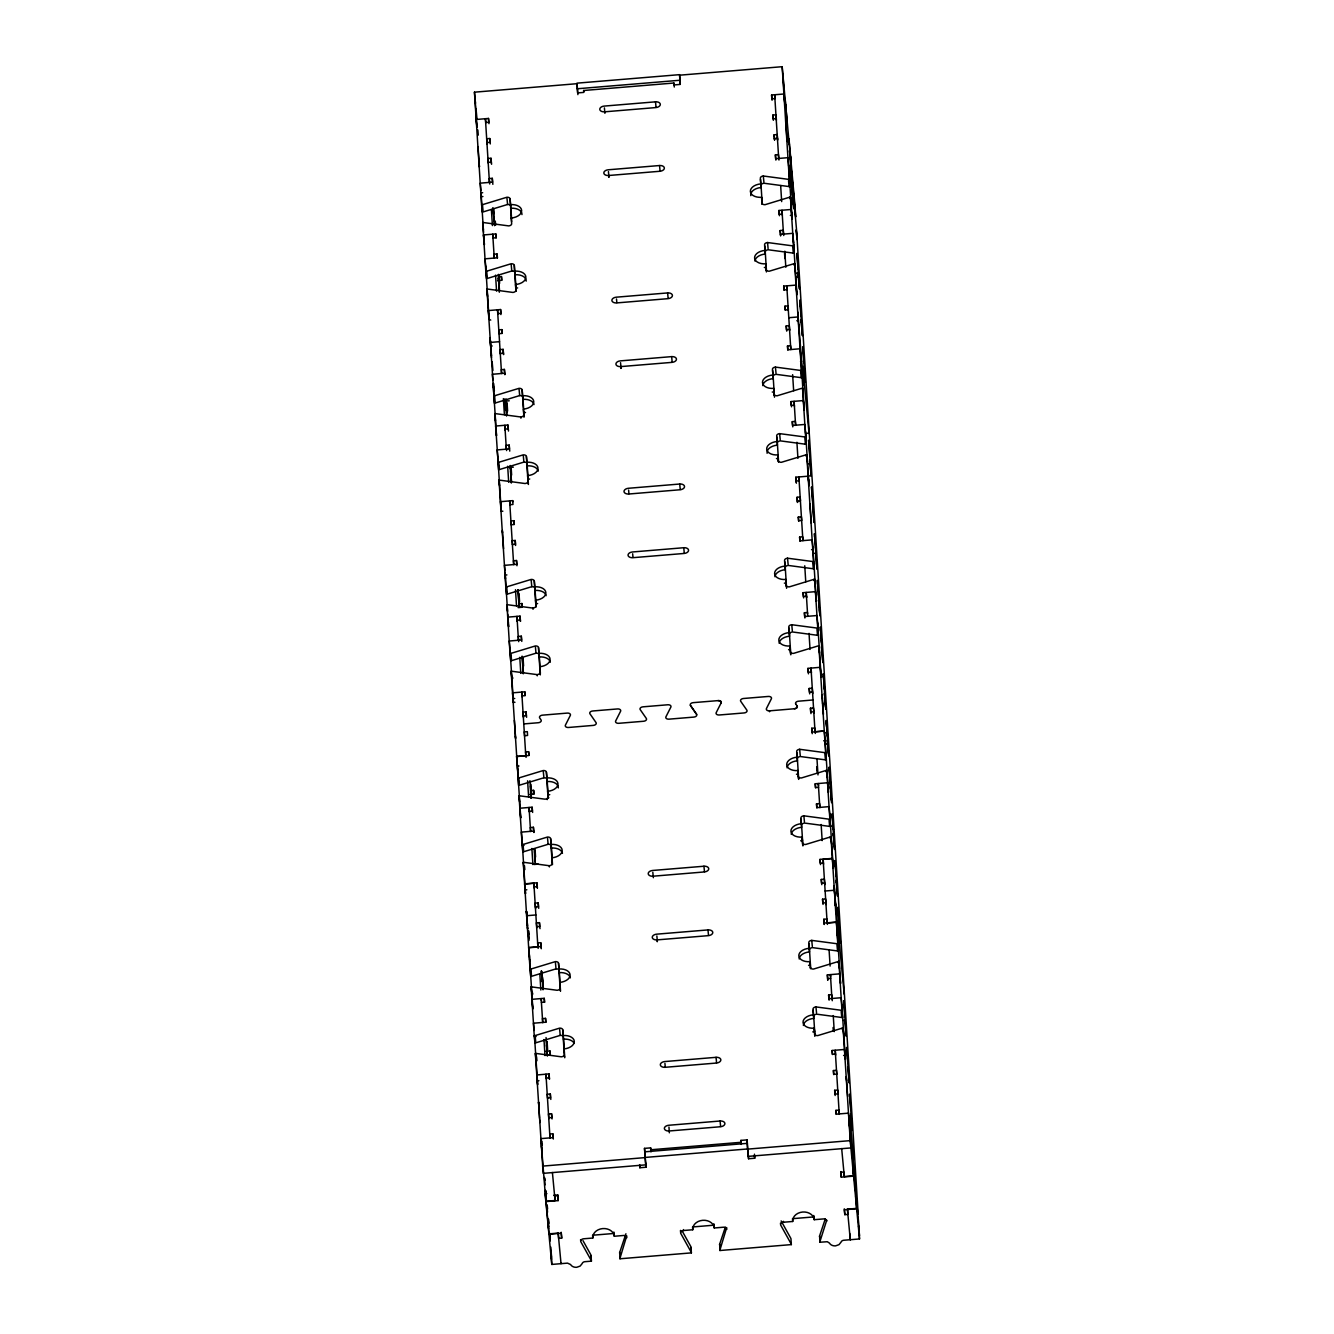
<?xml version="1.0" encoding="UTF-8"?>
<svg xmlns="http://www.w3.org/2000/svg" width="1334" height="1334" viewBox="0 0 1334 1334"><rect width="100%" height="100%" fill="white"/><g stroke="black" fill="none" stroke-linecap="round" stroke-linejoin="round"><path stroke-width="1.5" d="M619.626 1253.176A3.085 2.451 -3.6 0 1 619.693 1252.476L625.929 1233.767M626.73 1235.801L620.043 1258.079A3.085 2.451 -3.6 0 0 619.976 1258.779L691.379 1252.876L691.029 1247.273A3.085 2.451 -3.6 0 0 690.829 1246.573L682.208 1231.065M719.593 1244.905A3.085 2.451 -3.6 0 1 719.66 1244.188L725.329 1227.197M726.697 1227.53L720.01 1249.791A3.085 2.451 -3.6 0 0 719.943 1250.508L791.329 1244.605L790.979 1238.986A3.085 2.451 -3.6 0 0 790.795 1238.302L781.14 1220.927M819.543 1236.635A3.085 2.451 -3.6 0 1 819.61 1235.918L825.279 1218.926M826.713 1220.193L819.96 1241.52A3.085 2.451 -3.6 0 0 819.893 1242.237L827.297 1241.721L829.448 1243.088A6.17 4.919 -3.6 0 0 835.551 1245.873L839.003 1244.655L841.054 1242.121A3.085 2.451 -3.6 0 1 843.805 1240.253L859.513 1238.953L858.929 1225.713L852.96 1163.181L852.009 1148.224L858.179 1213.907L796.448 228.698L789.511 150.625L795.714 216.892L795.097 206.903L789.028 139.203A3.068 2.435 -3.6 0 0 788.161 139.37M523.762 723.928L538.319 722.728A3.085 1.918 -5.4 0 0 541.037 719.91L539.62 717.842A3.085 1.918 -5.4 0 1 542.404 715.157L567.284 713.09A3.085 1.918 -5.4 0 1 570.385 715.291L565.349 725.262A3.085 1.918 -5.4 0 0 568.451 727.48L593.33 725.396A3.085 1.918 -5.4 0 0 596.115 722.711L589.878 713.69A3.085 1.918 -5.4 0 1 592.68 710.989L617.542 708.938A3.085 1.918 -5.4 0 1 620.644 711.139L615.608 721.094A3.085 1.918 -5.4 0 0 618.709 723.311L643.588 721.26A3.085 1.918 -5.4 0 0 646.39 718.542L640.137 709.521A3.085 1.918 -5.4 0 1 642.938 706.837L667.817 704.769A3.085 1.918 -5.4 0 1 670.919 706.97L665.866 716.942A3.085 1.918 -5.4 0 0 668.968 719.159L693.847 717.092A3.085 1.918 -5.4 0 0 696.648 714.39L690.395 705.369A3.085 1.918 -5.4 0 1 693.196 702.651L718.076 700.617A3.085 1.918 -5.4 0 1 721.177 702.818L716.141 712.773A3.085 1.918 -5.4 0 0 719.243 714.991L744.122 712.94A3.085 1.918 -5.4 0 0 746.907 710.222L740.653 701.2A3.085 1.918 -5.4 0 1 743.455 698.499L768.334 696.448A3.085 1.918 -5.4 0 1 771.436 698.649L766.4 708.621A3.085 1.918 -5.4 0 0 769.501 710.839L794.38 708.754A3.085 1.918 -5.4 0 0 797.165 706.07L795.731 703.985M511.556 218.559L510.772 206.136A3.085 1.918 -5.4 0 0 507.57 204.486L483.158 211.906A3.085 1.918 -5.4 0 1 482.274 212.056L481.591 204.819A3.085 1.918 -5.4 0 0 482.458 204.669L506.887 197.249A3.085 1.918 -5.4 0 1 510.088 198.899L510.655 204.936M516.175 291.296L514.991 272.653A3.085 1.918 -5.4 0 0 511.789 271.002L487.36 278.439A3.085 1.918 -5.4 0 1 486.493 278.589L485.809 271.352A3.085 1.918 -5.4 0 0 486.677 271.202L511.105 263.765A3.085 1.918 -5.4 0 1 514.307 265.416L515.874 290.262A3.085 1.918 -5.4 0 1 512.923 292.429L487.81 289.094A3.085 1.918 -5.4 0 0 486.927 289.094L494.38 403.151A3.085 1.918 -5.4 0 0 495.264 403.001L519.676 395.581A3.085 1.918 -5.4 0 1 522.878 397.232L523.545 407.587M791.129 204.319L790.428 197.082A3.085 1.918 -5.4 0 0 789.561 197.232L765.132 204.669A3.085 1.918 -5.4 0 1 761.931 203.018L761.581 197.282A10.805 6.703 -5.4 0 1 750.375 191.479A10.805 6.703 -5.4 0 1 760.73 183.909L760.363 178.172A3.085 1.918 -5.4 0 1 763.315 176.005L788.427 179.34A3.085 1.918 -5.4 0 0 789.311 179.34L789.995 186.577A3.085 1.918 -5.4 0 1 789.111 186.577L764.015 183.242A3.085 1.918 -5.4 0 0 761.047 185.409L762.231 204.035M795.331 270.852L794.647 263.615A3.085 1.918 -5.4 0 0 793.78 263.765L769.351 271.186A3.085 1.918 -5.4 0 1 766.15 269.535L765.783 263.798A10.805 6.703 -5.4 0 1 754.594 258.012A10.805 6.703 -5.4 0 1 764.949 250.425L764.582 244.706A3.085 1.918 -5.4 0 1 767.534 242.538L792.646 245.856A3.085 1.918 -5.4 0 0 793.53 245.873L794.214 253.11A3.085 1.918 -5.4 0 1 793.33 253.11L768.217 249.775A3.085 1.918 -5.4 0 0 765.266 251.943L766.45 270.569M493.697 395.915A3.085 1.918 -5.4 0 0 494.581 395.764L518.993 388.344A3.085 1.918 -5.4 0 1 522.194 389.995L523.762 414.824A3.085 1.918 -5.4 0 1 520.81 416.992L495.714 413.673A3.085 1.918 -5.4 0 0 494.814 413.657L498.599 469.685A3.085 1.918 -5.4 0 0 499.483 469.535L523.895 462.098A3.085 1.918 -5.4 0 1 527.097 463.748L528.414 484.459M497.916 462.448A3.085 1.918 -5.4 0 0 498.783 462.298L523.211 454.861A3.085 1.918 -5.4 0 1 526.413 456.511L526.98 462.548M807.454 461.948L806.753 454.711A3.085 1.918 -5.4 0 0 805.886 454.861L781.457 462.281A3.085 1.918 -5.4 0 1 778.256 460.63L777.905 454.894A10.805 6.703 -5.4 0 1 766.7 449.108A10.805 6.703 -5.4 0 1 777.055 441.521L776.688 435.801A3.085 1.918 -5.4 0 1 779.64 433.633L804.752 436.952A3.085 1.918 -5.4 0 0 805.636 436.968L806.32 444.205A3.085 1.918 -5.4 0 1 805.436 444.205L780.34 440.87A3.085 1.918 -5.4 0 0 777.372 443.038L778.556 461.664M536.168 606.953L534.984 588.327A3.085 1.918 -5.4 0 0 531.799 586.677L507.37 594.097A3.085 1.918 -5.4 0 1 506.486 594.247L505.803 587.01A3.085 1.918 -5.4 0 0 506.687 586.86L531.099 579.44A3.085 1.918 -5.4 0 1 534.3 581.09L534.867 587.127M540.387 673.487L539.203 654.844A3.085 1.918 -5.4 0 0 536.001 653.193L511.589 660.63A3.085 1.918 -5.4 0 1 510.705 660.78L510.022 653.543A3.085 1.918 -5.4 0 0 510.905 653.393L535.318 645.956A3.085 1.918 -5.4 0 1 538.519 647.607L540.087 672.453A3.085 1.918 -5.4 0 1 537.135 674.62L512.039 671.285A3.085 1.918 -5.4 0 0 511.139 671.285L518.609 785.342A3.085 1.918 -5.4 0 0 519.476 785.192L543.905 777.772A3.085 1.918 -5.4 0 1 547.107 779.423L548.274 798.049M815.341 586.51L814.657 579.273A3.085 1.918 -5.4 0 0 813.773 579.423L789.361 586.86A3.085 1.918 -5.4 0 1 786.16 585.209L785.793 579.473A10.805 6.703 -5.4 0 1 774.604 573.67A10.805 6.703 -5.4 0 1 784.942 566.1L784.575 560.363A3.085 1.918 -5.4 0 1 787.544 558.196L812.639 561.531A3.085 1.918 -5.4 0 0 813.523 561.531L814.224 568.768A3.085 1.918 -5.4 0 1 813.323 568.768L788.227 565.433A3.085 1.918 -5.4 0 0 785.276 567.6L786.576 588.294M517.909 778.106A3.085 1.918 -5.4 0 0 518.793 777.955L543.221 770.535A3.085 1.918 -5.4 0 1 546.406 772.186L546.99 778.222M552.493 864.582L551.309 845.939A3.085 1.918 -5.4 0 0 548.124 844.289L523.695 851.726A3.085 1.918 -5.4 0 1 522.811 851.876L522.128 844.639A3.085 1.918 -5.4 0 0 523.011 844.489L547.424 837.052A3.085 1.918 -5.4 0 1 550.625 838.702L551.192 844.739M827.447 777.605L826.763 770.368A3.085 1.918 -5.4 0 0 825.879 770.518L801.467 777.955A3.085 1.918 -5.4 0 1 798.266 776.305L797.899 770.568A10.805 6.703 -5.4 0 1 786.71 764.766A10.805 6.703 -5.4 0 1 797.048 757.195L796.698 751.459A3.085 1.918 -5.4 0 1 799.65 749.291L824.745 752.626A3.085 1.918 -5.4 0 0 825.629 752.626L826.33 759.863A3.085 1.918 -5.4 0 1 825.446 759.863L800.333 756.528A3.085 1.918 -5.4 0 0 797.382 758.696L798.682 779.389M831.666 844.139L830.982 836.902A3.085 1.918 -5.4 0 0 830.098 837.052L805.686 844.472A3.085 1.918 -5.4 0 1 802.484 842.821L802.118 837.085A10.805 6.703 -5.4 0 1 790.929 831.299A10.805 6.703 -5.4 0 1 801.267 823.712L800.9 817.992A3.085 1.918 -5.4 0 1 803.868 815.824L828.964 819.159A3.085 1.918 -5.4 0 0 829.848 819.159L830.532 826.396A3.085 1.918 -5.4 0 1 829.648 826.396L804.552 823.061A3.085 1.918 -5.4 0 0 801.601 825.229L802.901 845.923M560.513 991.212L559.213 970.518A3.085 1.918 -5.4 0 0 556.011 968.868L531.582 976.288A3.085 1.918 -5.4 0 1 530.715 976.438L530.032 969.201A3.085 1.918 -5.4 0 0 530.899 969.051L555.328 961.631A3.085 1.918 -5.4 0 1 558.529 963.281L559.096 969.318M564.732 1057.745L563.432 1037.035A3.085 1.918 -5.4 0 0 560.23 1035.384L535.801 1042.821A3.085 1.918 -5.4 0 1 534.934 1042.971L534.234 1035.734A3.085 1.918 -5.4 0 0 535.117 1035.584L559.546 1028.147A3.085 1.918 -5.4 0 1 562.731 1029.798L563.315 1035.834M839.553 968.701L838.869 961.464A3.085 1.918 -5.4 0 0 838.002 961.614L813.573 969.051A3.085 1.918 -5.4 0 1 810.372 967.4L810.005 961.664A10.805 6.703 -5.4 0 1 798.816 955.861A10.805 6.703 -5.4 0 1 809.171 948.291L808.804 942.554A3.085 1.918 -5.4 0 1 811.756 940.387L836.868 943.722A3.085 1.918 -5.4 0 0 837.752 943.722L838.436 950.959A3.085 1.918 -5.4 0 1 837.552 950.959L812.439 947.624A3.085 1.918 -5.4 0 0 809.488 949.791L810.672 968.417M843.772 1035.234L843.088 1027.997A3.085 1.918 -5.4 0 0 842.204 1028.147L817.792 1035.584A3.085 1.918 -5.4 0 1 814.59 1033.917L814.224 1028.18A10.805 6.703 -5.4 0 1 803.035 1022.394A10.805 6.703 -5.4 0 1 813.373 1014.807L813.023 1009.088A3.085 1.918 -5.4 0 1 815.974 1006.92L841.07 1010.255A3.085 1.918 -5.4 0 0 841.954 1010.255L842.654 1017.492A3.085 1.918 -5.4 0 1 841.771 1017.492L816.658 1014.157A3.085 1.918 -5.4 0 0 813.707 1016.325L814.891 1034.951M481.591 204.819L474.454 92.179L577.022 83.692L577.605 92.913L583.758 92.413L583.642 90.495L673.903 83.025L674.287 87.044M786.343 122.061A3.102 2.468 -3.6 0 0 787.227 122.094L782.174 66.7L679.606 75.188L680.19 84.426L674.037 84.942L673.903 83.025M577.322 88.761L679.906 80.257L679.556 74.654L576.972 83.158L577.889 94.631M655.511 101.834L604.219 106.086A4.636 2.868 -5.4 0 0 599.783 109.338A4.636 2.868 -5.4 0 0 604.585 111.823L655.878 107.57A4.636 2.868 -5.4 0 0 660.313 104.319A4.636 2.868 -5.4 0 0 655.511 101.834L656.028 107.27M488.978 123.678L488.494 118.443L476.188 119.493L476.922 127.214M778.706 158.463L774.67 94.781L775.037 98.633L771.836 98.833L771.586 95.014L783.908 93.997L784.826 103.668L782.858 73.937M485.659 122.528L488.728 122.278L488.494 118.443M490.278 143.939L489.761 138.519L486.677 138.769L487.193 144.189M776.188 118.643L773.103 118.893L772.87 115.074L775.938 114.824L776.455 120.243M486.927 142.588L489.995 142.338L489.761 138.519M491.579 164.282L491.012 158.262L487.927 158.513L488.361 163.232M774.47 139.837L774.12 134.817L777.188 134.567L777.622 139.286M488.177 162.331L491.246 162.081L491.012 158.262M774.354 138.636L777.439 138.386L777.605 140.187M492.863 184.342L492.279 178.322L489.211 178.573L489.728 184.009M788.861 167.35L787.944 157.679L775.621 158.696L775.388 154.877L778.456 154.627L778.973 160.047M659.546 165.533L608.254 169.785A4.636 2.868 -5.4 0 0 603.818 173.02A4.636 2.868 -5.4 0 0 608.621 175.504L659.913 171.269A4.636 2.868 -5.4 0 0 664.349 168.017A4.636 2.868 -5.4 0 0 659.546 165.533L660.063 170.952M481.14 192.83L482.675 192.713M482.908 196.532L481.374 196.648L481.14 194.247M483.675 236.752L483.492 234.951L495.814 233.934L496.181 237.952M782.224 214.057L779.156 214.307L778.906 210.489L791.212 209.471L792.129 219.126L788.627 164.916M492.98 238.002L496.048 237.752L495.814 233.934M790.362 215.424L791.896 215.291L791.662 212.89M497.465 258.012L497.082 253.994L493.997 254.244L494.38 258.262M780.54 235.584L780.173 230.549L783.258 230.298L783.758 235.518M780.423 234.367L792.729 233.35L793.647 243.005M501.784 280.223L501.451 276.555L498.366 276.822L499.066 284.159L498.449 274.37M497.582 280.64L501.684 280.29L501.451 276.555M796.548 273.137L798.082 273.003L798.316 275.454M796.782 276.872L798.316 276.738L798.082 273.003M667.617 292.93L616.325 297.182A4.636 2.868 -5.4 0 0 611.889 300.433A4.636 2.868 -5.4 0 0 616.692 302.918L667.984 298.666A4.636 2.868 -5.4 0 0 672.419 295.414A4.636 2.868 -5.4 0 0 667.617 292.93L668.134 298.366M500.95 314.574L500.6 309.538L488.294 310.589L488.978 317.809M790.812 349.558L786.777 285.876L787.143 289.728L783.942 289.928L783.708 286.11L796.014 285.092L796.932 294.764L793.413 240.587M497.765 313.623L500.834 313.373L500.6 309.538M490.745 320.11L489.144 319.293M502.218 333.233L501.867 329.615L498.799 329.865L499.133 333.483M788.294 309.738L785.209 309.988L784.976 306.17L788.044 305.92L788.394 309.538M499.033 333.683L502.118 333.433L501.867 329.615M499.533 341.671L490.312 342.438L490.662 346.106L492.196 345.973M788.794 317.725L798.032 316.958L798.382 320.627L796.832 320.744M503.618 354.577L503.118 349.358L500.05 349.608L500.467 354.327M789.545 329.481L786.46 329.731L786.226 325.913L789.294 325.663L789.728 330.382M500.283 353.427L503.368 353.177L503.118 349.358M504.886 374.637L504.385 369.418L501.317 369.668L501.651 373.287M800.967 358.462L800.05 348.774L787.744 349.791L787.494 345.973L790.578 345.723L790.912 349.341M671.652 356.628L620.36 360.88A4.636 2.868 -5.4 0 0 615.924 364.115A4.636 2.868 -5.4 0 0 620.727 366.6L672.019 362.364A4.636 2.868 -5.4 0 0 676.455 359.113A4.636 2.868 -5.4 0 0 671.652 356.628L672.169 362.048M504.385 369.418L504.636 373.237L492.329 374.287L492.88 380.073M800.517 361.347L801.667 361.247L803.952 385.209L802.818 367.717L809.071 433.717M509.221 400.8L506.153 401.05L507.037 415.191M803.552 378.773L805.102 378.656L805.336 382.391L803.935 366.416L804.169 368.868M508.487 431.049L507.921 425.029L495.614 426.046L496.531 435.701L493.13 383.458M794.447 406.353L794.33 405.152L791.262 405.403L791.012 401.584L803.335 400.567L804.252 410.222L800.733 356.011M505.086 429.098L508.154 428.848L507.921 425.029M509.755 451.125L509.188 445.089L506.103 445.339L506.603 450.575M805.753 434.1L804.836 424.445L792.529 425.463L792.296 421.644L795.364 421.394L795.748 425.413M807.387 433.25L808.537 433.15M509.288 467.467L513.39 467.133M808.487 463.698L810.021 463.582L809.788 459.83L810.021 462.281M679.723 484.025L628.447 488.277A4.636 2.868 -5.4 0 0 624.012 491.529A4.636 2.868 -5.4 0 0 628.798 494.014L680.09 489.761A4.636 2.868 -5.4 0 0 684.525 486.51A4.636 2.868 -5.4 0 0 679.723 484.025L680.24 489.461M809.638 475.921L811.189 475.804L810.722 469.618M512.823 501.851L512.706 500.634L500.4 501.684L500.917 507.12M796.165 482.224L795.814 477.205L808.121 476.188L809.038 485.859L805.536 431.682M509.871 504.719L512.956 504.469L512.706 500.634M796.048 481.024L799.133 480.774M501.084 508.921L501.317 511.339L502.851 511.205M514.324 524.329L513.974 520.71L510.905 520.96L511.239 524.579M797.432 502.284L797.082 497.265L800.167 497.015L800.5 500.634M511.139 524.779L514.224 524.529L513.974 520.71M797.332 501.084L800.4 500.834M515.591 545.473L515.224 540.453L512.156 540.704L512.489 544.322M798.332 517.008L801.417 516.758L801.751 520.377L798.582 520.827L798.332 517.008L798.716 521.027M512.389 544.522L515.474 544.272L515.224 540.453M516.992 565.733L516.508 560.513L513.423 560.764L513.773 564.382M811.539 549.675L813.073 549.558L812.156 539.87L799.85 540.887L799.6 537.068L802.684 536.818L803.018 540.437M683.758 547.724L632.483 551.976A4.636 2.868 -5.4 0 0 628.047 555.211A4.636 2.868 -5.4 0 0 632.833 557.695L684.125 553.46A4.636 2.868 -5.4 0 0 688.561 550.208A4.636 2.868 -5.4 0 0 683.758 547.724L684.275 553.143M506.887 574.904L505.353 575.037L505.119 572.586L507.52 610.538M814.107 553.377L815.641 553.243L815.874 555.694M519.193 607.437L518.859 603.768L521.928 603.518L522.278 607.187M518.059 607.587L522.161 607.253L521.928 603.518M520.527 621.344L520.027 616.125L507.72 617.142L508.638 626.797L507.754 614.057M806.57 597.449L806.453 596.248L803.368 596.498L803.135 592.68L815.441 591.662L816.358 601.317L812.84 547.107M520.027 616.125L520.26 619.943L517.192 620.193L517.309 621.411M521.794 641.404L521.294 636.185L518.226 636.435L518.709 641.671M817.859 625.196L816.958 615.541L804.635 616.558L804.402 612.74L807.47 612.489L807.587 613.69M525.162 695.448L524.829 691.829L512.506 692.846L513.423 702.434L514.957 702.301M811.239 671.952L808.171 672.203L807.92 668.384L820.227 667.3L821.144 676.955L817.642 622.778M521.994 695.898L525.062 695.648L524.829 691.829M513.19 698.616L514.724 698.482M526.613 717.308L526.096 711.889L523.011 712.139L523.528 717.575M812.523 692.013L809.438 692.263L809.204 688.444L812.273 688.194L812.79 693.613M523.262 715.958L526.33 715.708L526.096 711.889M813.023 699.966L798.466 701.2A3.085 1.918 -5.4 0 0 795.731 704.002M813.773 711.772L810.688 712.023L810.455 708.204L813.523 707.954L813.873 711.572M524.512 735.718L527.58 735.468L527.347 731.649L524.262 731.899L524.612 735.518M528.964 755.327L528.614 751.709L525.546 751.959L526.063 757.395M824.279 731.065L811.956 732.083L811.722 728.264L814.791 728.014L815.307 733.433M516.558 756.545L528.864 755.528L528.614 751.709M825.746 732.816L827.28 732.683L826.13 720.46L826.596 726.646M518.993 765.999L517.459 766.133L516.541 756.478L525.779 755.711L521.744 692.013L522.194 696.848M823.645 740.787L825.179 740.653L824.262 730.999L815.041 731.766L811.005 668.067L811.456 672.903M826.046 743.938L827.58 743.822L827.347 740.087L827.58 742.521M531.132 797.999L530.565 790.595L533.633 790.345L533.984 794.013M529.765 794.414L533.867 794.08L533.633 790.345M532.633 812.439L532.133 807.22L519.826 808.237L520.744 817.892L517.242 763.782M818.559 787.343L815.474 787.594L815.241 783.775L827.547 782.758L828.464 792.413L824.962 738.302M529.298 811.289L532.383 811.039L532.133 807.22M533.9 832.499L533.4 827.28L530.332 827.53L530.715 831.549M829.981 816.291L829.064 806.636L816.758 807.654L816.508 803.835L819.593 803.585L819.96 807.604M533.4 827.28L533.65 831.099L521.344 832.116L522.261 841.771M522.494 845.589L524.029 845.473M831.599 826.23L833.133 826.113L831.982 813.873L832.216 817.609M534.15 864.482L538.252 864.132M703.952 866.233L652.659 870.468A4.636 2.868 -5.4 0 0 648.224 873.72A4.636 2.868 -5.4 0 0 653.026 876.205L704.302 871.952A4.636 2.868 -5.4 0 0 708.738 868.701A4.636 2.868 -5.4 0 0 703.952 866.233L704.469 871.652M537.419 888.06L536.918 882.825L524.612 883.858L525.546 893.73L523.795 867.35M823.345 862.965L820.277 863.215L820.026 859.396L832.333 858.379L833.266 868.251L829.748 813.873M524.629 884.075L533.867 883.308L534.317 888.144M836.385 922.294L827.163 923.061L823.128 859.363L832.349 858.596M534.084 886.91L537.168 886.66L536.918 882.825M525.313 889.911L526.847 889.778M538.719 908.321L538.202 902.901L535.117 903.151L535.634 908.571M824.612 883.025L821.544 883.275L821.294 879.456L824.379 879.206L824.896 884.625M535.368 906.97L538.436 906.72L538.202 902.901M535.868 914.957L526.63 915.724L526.98 919.393M825.129 891.012L834.35 890.245L834.7 893.913M540.02 928.664L539.453 922.644L536.368 922.895L536.718 926.513M825.863 902.768L822.795 903.018L822.544 899.199L825.629 898.949L826.046 904.569M536.618 926.713L539.686 926.463L539.453 922.644M541.287 948.724L540.72 942.704L537.635 942.955L538.152 948.391M824.179 924.279L823.828 919.259L826.897 919.009L827.413 924.429M707.987 929.915L656.695 934.167A4.636 2.868 -5.4 0 0 652.259 937.402A4.636 2.868 -5.4 0 0 657.062 939.886L708.337 935.651A4.636 2.868 -5.4 0 0 712.773 932.399A4.636 2.868 -5.4 0 0 707.987 929.915L708.504 935.351M540.72 942.704L540.954 946.523L528.648 947.54L529.581 957.412M824.062 923.078L836.368 922.061L837.302 931.932M528.664 947.774L537.902 947.007L533.867 883.308M837.685 923.378L839.219 923.261L837.835 907.287L838.069 911.022M544.622 1002.334L544.239 998.316L531.933 999.333L532.85 1008.988L529.348 954.777M827.697 979.906L827.347 974.871L839.653 973.853L840.57 983.508L837.068 929.298M541.404 1002.384L544.489 1002.134L544.239 998.316M827.58 978.689L830.665 978.439M545.889 1022.394L545.523 1018.376L542.438 1018.626L542.821 1022.644M842.087 1007.387L841.17 997.732L828.864 998.749L828.614 994.931L831.699 994.68L832.266 1000.717M536.151 1036.568L534.601 1036.685L534.484 1035.484M843.371 1020.443L844.906 1020.327L845.139 1022.761M545.856 1051.309L549.958 1050.959L550.308 1054.627L547.123 1054.961M716.058 1057.328L664.766 1061.564A4.636 2.868 -5.4 0 0 660.33 1064.815A4.636 2.868 -5.4 0 0 665.132 1067.3L716.425 1063.048A4.636 2.868 -5.4 0 0 720.844 1059.796A4.636 2.868 -5.4 0 0 716.058 1057.328L716.575 1062.748M549.525 1079.156L549.041 1073.92L536.735 1074.987L537.652 1084.625L534.467 1035.818M835.451 1054.06L832.383 1054.31L832.133 1050.492L844.439 1049.474L845.372 1059.146L841.854 1004.969M546.206 1078.005L549.274 1077.755L549.041 1073.92M538.936 1080.69L537.402 1080.807L537.168 1078.406M843.588 1055.461L845.122 1055.327L844.889 1052.926M550.825 1099.416L550.308 1093.997L547.223 1094.247L547.574 1097.865M836.735 1074.12L833.65 1074.37L833.417 1070.552L836.485 1070.302L836.835 1073.92M547.474 1098.065L550.542 1097.815L550.308 1093.997M552.059 1118.959L551.559 1113.74L548.474 1113.99L548.908 1118.709M837.985 1093.863L834.901 1094.113L834.667 1090.295L837.735 1090.045L838.136 1094.347M548.724 1117.809L551.792 1117.559L551.559 1113.74M553.327 1139.019L552.826 1133.8L549.758 1134.05L550.092 1137.669M849.408 1122.844L848.474 1113.156L836.168 1114.173L835.934 1110.355L839.003 1110.105L839.353 1113.723M720.093 1121.01L668.801 1125.262A4.636 2.868 -5.4 0 0 664.365 1128.497A4.636 2.868 -5.4 0 0 669.168 1130.982L720.46 1126.746A4.636 2.868 -5.4 0 0 724.896 1123.495A4.636 2.868 -5.4 0 0 720.093 1121.01L720.61 1126.446M562.731 1029.798L564.315 1054.644A3.085 1.918 -5.4 0 1 561.347 1056.811L536.251 1053.476A3.085 1.918 -5.4 0 0 535.368 1053.476L543.188 1173.353L645.756 1164.849L644.489 1148.374L650.642 1147.874L651.025 1151.892M741.154 1143.505L740.904 1140.403L747.057 1139.886L747.407 1143.505M650.875 1150.992L650.759 1149.775L741.037 1142.304M645.056 1157.445L747.64 1148.958L747.29 1143.355L644.706 1151.842L645.989 1167.233L639.836 1167.75L639.603 1165.299M542.504 1166.116L645.072 1157.612M849.174 1120.393L850.909 1147.924L748.341 1156.361L747.657 1149.124L850.225 1140.637L843.088 1027.997M747.64 1148.958L748.557 1158.746L754.711 1158.229L754.46 1154.177M582.975 1240.637L590.879 1254.86A3.085 2.451 -3.6 0 1 591.062 1255.544L591.412 1261.147L584.926 1261.681A3.085 2.451 -3.6 0 0 582.174 1263.565L580.14 1266.083L576.688 1267.3A6.17 4.919 -3.6 0 1 570.568 1264.515L567.517 1263.131L551.792 1264.432L545.856 1201.617L545.356 1193.797L546.89 1193.663M553.71 1195.331L557.812 1194.997L558.162 1200.6L545.856 1201.617M557.645 1194.78L557.712 1195.714L554.627 1195.964L554.577 1195.031L555.061 1200.5L545.823 1201.267L541.454 1145.873M843.888 1172.019L840.804 1172.269L841.27 1177.155L853.577 1176.138L853.076 1168.317L853.66 1175.071M841.671 1148.557L844.322 1176.555L853.543 1175.788M548.908 1233.867L558.146 1233.1L561.03 1263.665L560.964 1262.731M856.628 1208.387L847.39 1209.154L850.292 1239.72L850.225 1238.786M626.847 1237.685A3.085 2.451 -3.6 0 0 623.545 1235.484L614.307 1236.251L614.14 1233.45L592.596 1235.234L592.78 1238.035L583.542 1238.802A3.085 2.451 -3.6 0 0 580.69 1241.504L591.229 1260.463A3.085 2.451 -3.6 0 1 591.412 1261.147M726.813 1229.398A3.085 2.451 -3.6 0 0 723.495 1227.213L714.274 1227.98L714.09 1225.179L692.563 1226.963L692.73 1229.765L683.492 1230.515A3.085 2.451 -3.6 0 0 680.657 1233.216L691.179 1252.192A3.085 2.451 -3.6 0 1 691.379 1252.876M826.763 1221.127A3.085 2.451 -3.6 0 0 823.462 1218.926L814.224 1219.693L814.057 1216.891L792.513 1218.676L792.696 1221.477L783.458 1222.244A3.085 2.451 -3.6 0 0 780.607 1224.946L791.145 1243.905A3.085 2.451 -3.6 0 1 791.329 1244.605M561.197 1232.266L561.714 1238.102L558.629 1238.352L558.279 1232.749M855.811 1197.899L855.694 1196.031L856.661 1208.754L844.355 1209.771L844.822 1214.657L847.89 1214.407L847.54 1208.804M762.831 385.643A10.805 6.703 -5.4 0 1 773.186 378.623L772.469 369.268A3.085 1.918 -5.4 0 1 775.438 367.1L800.533 370.435A3.085 1.918 -5.4 0 0 801.417 370.435L802.101 377.672A3.085 1.918 -5.4 0 1 801.217 377.672L776.121 374.337A3.085 1.918 -5.4 0 0 773.153 376.505L774.47 397.198M779.156 643.271A10.805 6.703 -5.4 0 1 789.511 636.235L788.794 626.897A3.085 1.918 -5.4 0 1 791.762 624.729L816.858 628.047A3.085 1.918 -5.4 0 0 817.742 628.064L818.426 635.301A3.085 1.918 -5.4 0 1 817.542 635.301L792.446 631.966A3.085 1.918 -5.4 0 0 789.478 634.134L790.795 654.827M534.3 581.09L535.884 605.919A3.085 1.918 -5.4 0 1 532.916 608.087L507.82 604.769A3.085 1.918 -5.4 0 0 506.937 604.752L510.022 653.543M550.625 838.702L552.209 863.548A3.085 1.918 -5.4 0 1 549.241 865.716L524.145 862.381A3.085 1.918 -5.4 0 0 523.262 862.381L530.032 969.201M690.395 705.369L696.648 714.374M527.73 930.398L527.864 931.616M539.937 1122.394L539.703 1119.943M811.322 523.228L809.971 503.718M822.111 694.63L823.445 714.34M834.267 886.176L834.55 889.711M799.216 332.133L797.849 312.123L798.216 316.241M479.056 162.915L479.406 167.033L478.022 146.59L478.222 148.591M490.228 338.469L490.128 337.619L491.496 357.612M785.576 104.502L791.162 164.282L790.695 156.778M786.11 125.113L785.743 121.111L787.11 141.037M797.132 239.603L796.215 229.815L796.681 236.001M793.18 200.784L789.978 166.316L790.445 173.787M793.296 202.651L793.53 205.102M790.212 171.336L793.763 208.838L793.063 198.916M788.861 168.768L789.094 171.169M798.015 266.917L798.249 269.351L796.865 253.393L797.098 257.128M799.016 282.791L799.483 288.978L798.316 276.738M788.544 180.54L789.111 186.577M789.561 197.232L789.678 198.449M800.25 306.286L799.783 300.1L801.184 316.058L800.95 313.623M801.25 322.161L801.017 319.71L802.401 335.684L801.934 329.498M793.663 244.405L793.897 246.823M803.868 360.33L804.102 362.765L802.718 346.807L802.951 350.542M792.746 247.073L793.33 253.11M793.78 263.765L793.897 264.966M798.716 324.295L801.667 361.247M800.984 359.863L801.2 362.281M809.038 446.406L808.571 440.22L809.955 456.178L809.721 453.743M810.021 463.582L811.189 475.804M772.836 375.004A10.805 6.703 -5.4 0 0 762.498 382.575A10.805 6.703 -5.4 0 0 773.687 388.377L774.053 394.114A3.085 1.918 -5.4 0 0 777.238 395.764L801.667 388.327A3.085 1.918 -5.4 0 1 802.551 388.177L803.235 395.414M800.65 371.636L801.217 377.672M812.656 500.45L812.89 502.885L811.489 486.927L811.722 490.662M805.769 435.501L806.003 437.919M812.956 508.988L812.723 506.536L814.107 522.511L813.873 518.776M815.574 547.157L815.808 549.591L814.424 533.633L814.657 537.369M804.869 438.169L805.436 444.205M808.571 479.623L808.788 482.041M816.575 563.031L817.042 569.218L815.641 553.243M805.886 454.861L806.003 456.061M771.586 95.014L772.086 100.233M809.971 503.685L810.322 507.304M772.87 115.074L773.353 120.293M782.341 215.258L781.991 210.238L783.508 234.117M817.809 586.526L817.342 580.34L818.742 596.298L818.509 593.863M818.809 602.401L818.576 599.966L819.96 615.924L819.493 609.738M774.12 134.817L774.604 140.037M813.09 550.959L813.323 553.377M775.388 154.877L775.888 160.097M821.427 640.57L821.661 643.005L820.277 627.047L820.51 630.782M784.726 254.961L785.076 258.629M821.727 649.108L821.494 646.673L822.895 662.631L822.661 658.896M815.874 595.081L816.108 597.499M812.756 562.731L813.323 568.768M824.362 687.277L824.595 689.728L823.195 673.753L823.428 677.489M778.906 210.489L779.406 215.708M813.773 579.423L813.89 580.64M824.662 695.814L824.429 693.38L825.813 709.338L825.346 703.151M780.173 230.549L780.673 235.785M817.875 626.613L818.109 629.014M789.161 632.616A10.805 6.703 -5.4 0 0 778.823 640.203A10.805 6.703 -5.4 0 0 790.011 645.989L790.378 651.726A3.085 1.918 -5.4 0 0 793.563 653.377L817.992 645.956A3.085 1.918 -5.4 0 1 818.859 645.806L819.56 653.043M827.28 733.983L827.514 736.435L827.28 732.683M816.975 629.264L817.542 635.301M828.281 749.858L828.747 756.044L827.58 743.822M783.708 286.11L784.075 290.128M822.094 694.864L822.428 698.482M830.215 780.69L830.432 783.141L829.048 767.167L829.281 770.902M784.976 306.17L785.359 310.188M794.33 403.735L794.097 401.334L795.614 425.212M822.594 702.835L822.945 706.453M830.015 781.29L830.698 788.627M830.515 789.228L830.282 786.793L831.666 802.751L831.432 799.016M786.226 325.913L786.726 331.132M787.494 345.973L787.877 349.992M825.196 742.054L825.429 744.472M833.133 827.397L833.366 829.848L833.133 826.113M833.433 835.934L833.2 833.5L834.6 849.458L834.134 843.271M799.233 480.59L798.883 476.972L802.918 540.62M824.862 753.827L825.446 759.863M835.367 866.766L834.901 860.58L836.285 876.555L836.068 874.104M791.012 401.584L791.512 406.803M825.879 770.518L825.996 771.736M836.368 882.641L836.135 880.207L837.519 896.165L837.052 889.978M792.296 421.644L792.78 426.88M829.981 817.709L830.215 820.11M838.986 920.81L839.219 923.261M829.081 820.36L829.648 826.396M839.286 929.348L839.053 926.913L840.453 942.871L840.22 939.136M795.814 477.205L796.381 483.225M830.098 837.052L830.215 838.252M797.082 497.265L797.582 502.484M806.67 597.248L806.203 592.429L807.72 616.308M834.2 885.876L835.584 906.136L835.217 902.034M835.051 897.582L844.189 994.214M835.201 901.801L835.551 905.419M799.6 537.068L799.983 541.087M837.318 933.35L837.552 935.768M844.155 1006.887L843.688 1000.7L845.072 1016.675L844.839 1014.224M845.839 1030.098L846.306 1036.285L844.906 1020.327M836.968 944.922L837.552 950.959M847.774 1060.93L847.99 1063.381L846.606 1047.407L846.84 1051.142M803.135 592.68L803.618 597.899M763.315 176.005L763.898 182.041M838.002 961.614L838.102 962.831M848.074 1069.468L847.84 1067.033L849.224 1082.991L848.991 1079.256M842.104 1008.804L842.321 1011.205M804.402 612.74L804.902 617.976M850.692 1107.637L850.925 1110.088L849.541 1094.113L849.775 1097.849M841.187 1011.455L841.771 1017.492M850.992 1116.174L850.759 1113.74L852.159 1129.698L851.692 1123.511M842.204 1028.147L842.321 1029.348M767.534 242.538L768.101 248.558M807.92 668.384L808.437 673.82M846.64 1080.59L846.29 1076.605L847.657 1096.515M809.204 688.444L809.705 693.88M817.258 772.403L816.741 766.9L816.975 770.635M818.542 785.943L818.309 783.525L819.826 807.404M760.48 179.373L761.047 185.409M760.73 183.909L761.064 187.527A10.805 6.703 -5.4 0 0 750.792 195.648M810.455 708.204L810.972 713.64M761.581 197.282L761.914 200.9M761.931 203.018L762.048 204.219M849.408 1124.245L849.641 1126.663M811.722 728.264L812.239 733.7M859.546 1235.701L858.629 1225.913L858.863 1229.648M859.513 1238.953L850.225 1140.637M823.128 859.363L823.578 864.182M764.699 245.906L765.266 251.943M764.949 250.425L765.282 254.044A10.805 6.703 -5.4 0 0 754.944 261.08M765.783 263.798L766.133 267.417A10.805 6.703 -5.4 0 1 764.349 267.484M815.241 783.775L815.624 787.794M766.15 269.535L766.383 271.953M775.438 367.1L776.004 373.136M816.508 803.835L816.892 807.854M779.64 433.633L780.223 439.653M820.026 859.396L820.527 864.615M830.648 977.038L830.432 974.62L831.932 998.499M821.294 879.456L821.794 884.675M772.586 370.468L773.153 376.505M822.544 899.199L823.045 904.419M773.687 388.377L774.02 391.996A10.805 6.703 -5.4 0 1 772.253 392.046M774.053 394.114L774.154 395.314M823.828 919.259L824.312 924.479M835.668 1055.094L835.217 1050.258L839.253 1113.957M776.805 437.002L777.389 445.139A10.805 6.703 -5.4 0 0 767.117 453.277M827.347 974.871L827.847 980.106M777.905 454.894L778.239 458.512A10.805 6.703 -5.4 0 1 776.471 458.579M778.256 460.63L778.372 461.847M787.544 558.196L788.111 564.232M828.614 994.931L829.114 1000.166M849.691 1233.383L850.292 1239.72M791.762 624.729L792.329 630.749M832.133 1050.492L832.516 1054.51M833.417 1070.552L833.783 1074.57M784.692 561.564L785.292 569.718A10.805 6.703 -5.4 0 0 774.937 576.738M834.667 1090.295L835.151 1095.514M785.793 579.473L786.143 583.091A10.805 6.703 -5.4 0 1 784.359 583.141M786.16 585.209L786.276 586.41M835.934 1110.355L836.318 1114.374M788.911 628.097L789.478 634.134M790.011 645.989L790.345 649.608A10.805 6.703 -5.4 0 1 788.577 649.675M790.378 651.726L790.595 654.144M799.65 749.291L800.217 755.327M803.868 815.824L804.435 821.844M796.798 752.659L797.382 758.696M797.048 757.195L797.399 760.814A10.805 6.703 -5.4 0 0 787.06 767.834M797.899 770.568L798.249 774.187A10.805 6.703 -5.4 0 1 796.465 774.237M798.266 776.305L798.499 778.706M801.017 819.193L801.617 827.33A10.805 6.703 -5.4 0 0 791.262 834.367M802.118 837.085L802.468 840.703A10.805 6.703 -5.4 0 1 800.683 840.77M802.484 842.821L802.718 845.239M811.756 940.387L812.323 946.423M815.974 1006.92L816.541 1012.94M808.921 943.755L809.488 949.791M809.171 948.291L809.505 951.909A10.805 6.703 -5.4 0 0 799.166 958.929M810.005 961.664L810.355 965.282A10.805 6.703 -5.4 0 1 808.571 965.332M810.372 967.4L810.488 968.601M813.123 1010.288L813.707 1016.325M813.373 1014.807L813.723 1018.426A10.805 6.703 -5.4 0 0 803.385 1025.462M814.224 1028.18L814.574 1031.799A10.805 6.703 -5.4 0 1 812.79 1031.866M814.59 1033.917L814.824 1036.335M769.501 710.839L769.585 711.739M679.906 80.257L680.273 84.175M754.477 1155.778L754.711 1158.229M740.904 1140.403L741.287 1144.422M604.402 107.904L604.902 113.323M608.437 171.586L608.938 177.022M608.621 175.504L608.788 177.322M616.508 298.999L616.842 302.618M620.543 362.681L621.06 368.117M620.727 366.6L620.91 368.417M628.614 490.095L628.948 493.713M632.649 553.777L633 557.395M583.642 90.495L583.758 91.713M652.826 872.286L653.343 877.705M656.862 935.968L657.379 941.404M657.062 939.886L657.228 941.704M664.932 1063.381L665.282 1067M668.968 1127.063L669.334 1132.799M644.489 1148.374L644.839 1151.992M510.088 198.899L511.656 223.728A3.085 1.918 -5.4 0 1 508.704 225.896L483.592 222.578A3.085 1.918 -5.4 0 0 482.708 222.561L485.809 271.352M511.639 221.627L511.289 218.009A10.805 6.703 -5.4 0 0 521.644 210.422A10.805 6.703 -5.4 0 0 510.455 204.636M507.003 198.449L507.57 204.486M511.222 264.966L511.789 271.002M523.878 416.041L523.995 417.242M526.413 456.511L527.981 481.357A3.085 1.918 -5.4 0 1 525.029 483.525L499.917 480.19A3.085 1.918 -5.4 0 0 499.033 480.19L505.803 587.01M528.097 482.558L528.214 483.775M519.109 389.545L519.676 395.581M520.81 416.992L520.927 418.209M523.328 456.061L523.895 462.098M540.07 670.335L539.736 666.717A10.805 6.703 -5.4 0 0 550.075 659.146A10.805 6.703 -5.4 0 0 538.886 653.343L538.519 647.607M531.215 580.64L531.799 586.677M540.203 673.653L540.32 674.871M491.246 162.081L491.362 163.282M532.916 608.087L533.033 609.304M485.776 122.595L485.409 118.726L489.445 182.424M495.281 221.094L495.681 225.196M535.434 647.157L536.001 653.193M493.847 209.605L494.23 213.69M493.046 208.171L494.581 223.645M537.135 674.62L537.252 675.821M492.846 207.904L494.53 225.663M546.406 772.186L547.991 797.015A3.085 1.918 -5.4 0 1 545.022 799.183L519.927 795.864A3.085 1.918 -5.4 0 0 519.043 795.848L522.128 844.639M499.533 290.328L498.366 278.106L498.599 281.841M492.963 236.602L492.73 234.184L494.247 258.062M552.176 861.431L551.842 857.812A10.805 6.703 -5.4 0 0 562.181 850.242A10.805 6.703 -5.4 0 0 550.992 844.439M543.322 771.736L543.905 777.772M503.368 353.177L503.485 354.377M504.636 373.237L504.752 374.437M497.882 313.69L497.515 309.822L501.551 373.52M506.07 398.949L507.103 412.439M547.54 838.252L548.124 844.289M505.002 399.5L506.57 416.041M549.241 865.716L549.358 866.917M558.529 963.281L560.097 988.11A3.085 1.918 -5.4 0 1 557.145 990.278L532.033 986.96A3.085 1.918 -5.4 0 0 531.149 986.943L534.234 1035.734M504.552 400.45L505.469 409.922L504.736 399.016M560.08 986.009L559.73 982.391A10.805 6.703 -5.4 0 0 570.085 974.804A10.805 6.703 -5.4 0 0 558.879 969.018M560.213 989.328L560.33 990.528M510.238 465.483L510.772 470.985L510.522 466.95M474.454 92.179L475.504 103.285M510.272 466.967L511.489 482.424M511.239 478.456L511.472 480.907M476.055 109.038L476.955 118.643M477.855 129.982L478.272 135.134M505.202 430.315L504.836 425.279L506.353 449.158M564.299 1052.526L563.948 1048.908A10.805 6.703 -5.4 0 0 574.287 1041.337A10.805 6.703 -5.4 0 0 563.098 1035.534M555.444 962.831L556.011 968.868M564.432 1055.844L564.532 1057.062M479.039 162.898L479.39 166.517M482.458 204.669L483.041 210.705M480.907 190.429L480.223 183.158L492.529 182.141L492.279 178.322M509.972 504.535L509.638 500.917L513.657 564.582M518.026 589.711L519.293 607.137M559.646 1029.348L560.23 1035.384M482.708 222.561L483.408 229.798M483.492 234.951L484.409 244.606L483.792 236.001M520.26 619.943L520.377 621.144M486.677 271.202L487.26 277.222M485.926 268.484L485.009 258.829L497.315 257.812L497.082 253.994M485.943 269.885L486.176 272.303M522.294 657.262L523.445 673.22M522.078 656.111L523.245 673.82M522.945 665.282L523.178 667.734M486.927 289.094L487.61 296.331M517.409 621.21L516.942 616.375L518.459 640.253M490.995 349.775L491.579 355.811M492.146 361.864L492.93 370.435M494.347 390.862L493.68 383.575M494.581 395.764L495.147 401.801M493.263 385.343L493.48 387.76M494.814 413.657L495.514 420.894M531.032 798.066L530.565 791.879M498.783 462.298L499.366 468.317M533.65 831.099L533.767 832.299M498.032 459.58L497.115 449.925L509.421 448.908L509.188 445.089M498.049 460.98L498.282 463.398M534.651 852.109L534.884 854.56M499.033 480.19L499.55 485.609M534.717 858.212L534.951 860.647M537.168 886.66L537.285 887.86M529.515 812.306L529.064 807.47L530.565 831.365M503.602 548.708L502.384 531.149M506.687 586.86L507.253 592.896M540.954 946.523L541.07 947.724M504.952 570.785L504.435 565.349L516.742 564.332L516.508 560.513M505.369 576.438L505.603 578.856M506.937 604.752L507.62 611.989M541.854 972.586L543.288 988.377M508.154 620.56L508.387 622.978M541.187 971.202L542.204 981.741L541.471 970.835M510.905 653.393L511.472 659.413M510.138 650.675L509.221 641.02L521.544 640.003L521.294 636.185M512.606 677.322L512.723 678.522A3.085 1.918 -5.4 0 0 511.839 678.522L511.139 671.285M546.423 1045.039L546.657 1047.49M547.357 1056.111L546.04 1037.552M549.274 1077.755L549.391 1078.956M541.387 1000.984L541.17 998.566L542.688 1022.461M514.374 720.343L515.591 737.919M514.874 728.314L515.224 731.949M518.793 777.955L519.36 783.992M517.475 767.534L517.709 769.951M557.712 1195.714L558.162 1200.6M561.714 1238.102L561.247 1233.216L548.941 1234.233L548.441 1226.396M546.423 1079.039L545.956 1074.22L549.992 1137.902M519.043 795.848L519.61 801.884M523.011 844.489L523.578 850.508M524.445 865.599L524.829 869.618A3.085 1.918 -5.4 0 0 523.945 869.618L523.262 862.381M552.409 1172.519L555.061 1200.5M528.597 930.732L528.948 934.467M526.813 914.974L526.463 911.172L526.83 915.191M527.33 923.061L527.614 925.979M528.064 930.832L528.981 940.553M527.48 927.28L527.647 929.081L526.48 911.572M530.899 969.051L531.466 975.087M529.598 958.829L529.831 961.247M532.599 992.98L532.716 994.197A3.085 1.918 -5.4 0 0 531.832 994.18L531.716 992.98M531.149 986.943L531.616 991.779M535.117 1035.584L535.684 1041.621M534.134 1030.465L533.45 1023.211L545.756 1022.194L545.523 1018.376M536.551 1056.695L536.935 1060.713A3.085 1.918 -5.4 0 0 536.051 1060.713L535.368 1053.476M538.936 1106.103L538.569 1102.001L538.919 1106.069M539.77 1120.176L539.953 1122.511M545.839 1190.662L546.223 1194.73M547.19 1204.919L547.574 1209.004M548.541 1219.193L548.924 1223.261M549.942 1233.883L550.292 1237.552M541.687 1148.324L540.754 1138.636L553.076 1137.619L552.826 1133.8M541.687 1149.725L541.921 1152.142M545.389 1190.295L546.356 1199.883M546.94 1206.036L547.524 1212.206M548.291 1220.41L548.874 1226.563M549.458 1232.716L550.225 1240.937M550.809 1247.09L551.576 1257.178M545.356 1193.797L548.591 1228.631M551.642 1259.229L550.909 1251.392L551.142 1255.127M502.401 530.332L502.601 532.816M515.574 738.686L515.374 736.201M813.973 713.04L813.857 711.489M826.063 903.868L825.979 902.784M536.802 927.83L536.735 926.746M490.412 340.637L490.495 341.721M528.397 930.849L528.931 938.803M797.098 255.845L799.249 286.527M800.016 302.551L802.168 333.233M802.951 349.258L805.102 379.94M808.804 442.671L810.955 473.353M811.722 489.378L813.873 520.06M814.657 536.085L816.808 566.767M817.575 582.791L819.726 613.473M820.51 629.498L822.661 660.18M823.428 676.205L825.579 706.887M826.363 722.911L828.514 753.593M829.281 769.618L831.432 800.3M832.216 816.325L834.367 847.007M835.134 863.031L837.285 893.713M838.052 909.738L840.22 940.42M843.905 1003.151L846.073 1033.833M846.84 1049.858L848.991 1080.54M849.758 1096.565L851.926 1127.247M853.043 1150.842L853.51 1158.312L849.725 1115.791L850.425 1125.713M790.578 157.512L790.695 159.38M789.028 139.203L789.378 144.806M790.795 168.584L790.912 170.469M792.596 194.03L792.713 195.898M853.293 1166.199L853.41 1168.067M850.775 1128.731L850.892 1130.598M790.445 171.202L790.562 173.07M788.244 140.77L788.327 142.171M786.026 109.421L786.143 111.289M785.209 98.899L785.693 106.403M782.174 66.7L789.311 179.34M790.428 197.082L793.53 245.873M794.647 263.615L801.417 370.435M802.551 388.177L805.636 436.968M806.753 454.711L813.523 561.531M814.657 579.273L817.742 628.064M818.859 645.806L825.629 752.626M826.763 770.368L829.848 819.159M830.982 836.902L837.752 943.722M838.869 961.464L841.954 1010.255M844.088 1172.819L844.322 1176.555M780.657 185.576L781.674 201.617M784.809 251.192L785.826 267.234M792.629 374.671L793.647 390.712M796.915 442.288L797.932 458.329M804.752 565.766L805.753 581.807M809.038 633.383L810.038 649.425M816.975 758.863L817.992 774.904M821.144 824.512L822.161 840.62M829.098 950.091L830.115 966.066M833.25 1015.574L834.267 1031.616M784.542 253.127L784.776 256.862M833.066 1027.53L833.3 1031.265M844.289 1208.837L844.822 1214.657M840.92 1171.552L841.27 1177.155M819.61 1235.918L819.893 1242.237M783.392 1221.31L783.458 1222.244M780.49 1223.078L780.557 1224.012M748.357 1155.628L748.557 1158.746M747.057 1139.886L747.657 1149.124M719.66 1244.188L719.943 1250.508M690.895 1247.507L691.179 1252.192M683.442 1229.581L683.492 1230.515M680.473 1230.415L680.59 1232.283M650.642 1147.874L650.759 1149.775M645.739 1163.181L645.989 1167.233M639.636 1164.632L639.836 1167.75M619.693 1252.476L619.976 1258.779M590.929 1255.794L591.229 1260.463M580.573 1239.636L580.64 1240.57M523.795 411.722L524.062 415.858M514.307 265.416L514.657 271.152A10.805 6.703 -5.4 0 1 525.863 276.955A10.805 6.703 -5.4 0 1 515.508 284.526L515.858 288.144A10.805 6.703 -5.4 0 0 517.625 287.911M522.194 389.995L522.561 395.731A10.805 6.703 -5.4 0 1 533.75 401.517A10.805 6.703 -5.4 0 1 523.412 409.104L523.745 412.723A10.805 6.703 -5.4 0 0 525.513 412.473M549.958 1050.959L550.192 1054.694M499.099 275.121L499.616 283.375M507.087 402.835L507.604 411.072M511.105 466.733L511.622 475.037M519.026 593.363L519.56 601.667M523.061 657.729L523.578 666.016M530.999 784.342L531.649 794.731M535.034 848.707L535.551 857.012M547.107 1041.571L547.624 1049.825M506.603 403.368L506.837 407.103M530.498 786.026L531.249 797.932M534.651 850.825L535.384 864.015M542.471 976.955L543.221 989.061M546.473 1040.92L547.34 1054.827M498.833 284.292L499.333 292.229M510.538 471.119L511.289 483.025M517.976 589.878L518.859 603.768M529.932 780.673L530.565 790.595M534.2 848.741L534.951 861.947M541.904 971.636L543.038 989.811M494.114 218.743L494.23 220.61M491.396 209.521L492.413 225.563M495.548 275.137L496.565 291.179M503.385 398.616L504.402 414.657M507.67 466.233L508.688 482.274M515.491 589.711L516.508 605.753M519.776 657.328L520.794 673.387M527.597 780.807L528.614 796.848M531.882 848.457L532.9 864.582M539.836 974.037L540.854 990.011M543.989 1039.536L545.006 1055.578M551.376 1257.578L551.792 1264.432M547.974 1221.51L548.091 1223.378M544.756 1178.606L544.872 1180.473M545.573 1191.679L545.689 1193.546M542.238 1143.705L542.304 1144.839M544.522 1177.455L545.006 1184.926M542.004 1141.27L542.238 1145.006M475.137 99.416L476.872 126.713M481.024 192.363L483.558 232.349M485.693 266.066L488.861 315.858M497.815 457.162L500.967 506.953M501.251 510.388L501.317 511.339M509.922 648.257L513.423 702.434M522.028 839.353L523.545 863.331M538.586 1102.451L539.586 1118.392M547.24 799.616A3.085 1.868 -5.4 0 1 548.824 797.699M515.007 274.771A10.805 6.703 -5.4 0 1 526.196 281.124M510.789 208.254A10.805 6.703 -5.4 0 1 521.978 214.591M529.731 479.006A10.805 6.703 -5.4 0 1 527.964 479.239L527.614 475.621A10.805 6.703 -5.4 0 0 537.969 468.051A10.805 6.703 -5.4 0 0 526.78 462.248M527.113 465.866A10.805 6.703 -5.4 0 1 538.236 471.119M522.895 399.35A10.805 6.703 -5.4 0 1 534.017 404.586M539.219 656.962A10.805 6.703 -5.4 0 1 550.342 662.214M537.619 603.568A10.805 6.703 -5.4 0 1 535.851 603.818L535.518 600.2A10.805 6.703 -5.4 0 0 545.856 592.613A10.805 6.703 -5.4 0 0 534.667 586.827M535.017 590.445A10.805 6.703 -5.4 0 1 546.14 595.681M797.165 706.053A3.085 1.918 -5.4 0 1 794.38 708.754M551.342 848.057A10.805 6.703 -5.4 0 1 562.464 853.31M549.741 794.664A10.805 6.703 -5.4 0 1 547.974 794.914L547.624 791.295A10.805 6.703 -5.4 0 0 557.962 783.708A10.805 6.703 -5.4 0 0 546.773 777.922M547.123 781.541A10.805 6.703 -5.4 0 1 558.312 787.894M718.076 700.617A3.085 1.918 -5.4 0 1 721.177 702.835M563.448 1039.153A10.805 6.703 -5.4 0 1 574.204 1043.338M559.229 972.636A10.805 6.703 -5.4 0 1 570.352 977.872M792.696 1221.477A10.805 8.604 -3.6 0 1 802.651 1212.022A10.805 8.604 -3.6 0 1 814.224 1219.693M592.78 1238.035A10.805 8.604 -3.6 0 1 602.735 1228.581A10.805 8.604 -3.6 0 1 614.307 1236.251M692.73 1229.765A10.805 8.604 -3.6 0 1 702.684 1220.31A10.805 8.604 -3.6 0 1 714.274 1227.98M613.857 1232.049A10.805 8.604 -3.6 0 1 614.14 1233.45M713.823 1223.778A10.805 8.604 -3.6 0 1 714.09 1225.179M813.773 1215.491A10.805 8.604 -3.6 0 1 814.057 1216.891"/></g></svg>
